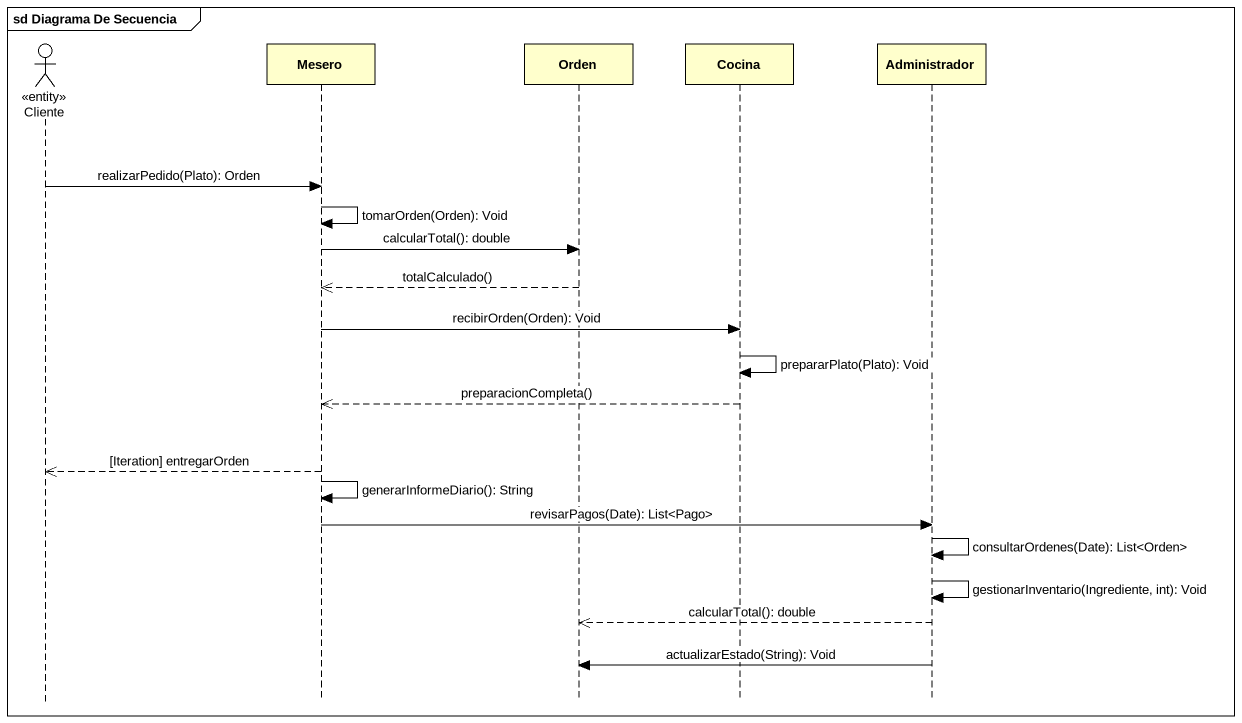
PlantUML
@startuml
mainframe sd Diagrama De Secuencia
hide footbox
actor Cliente <<entity>>
participant Mesero
participant Orden
participant Cocina
participant Administrador

Cliente -> Mesero : realizarPedido(Plato): Orden
Mesero -> Mesero : tomarOrden(Orden): Void
Mesero -> Orden : calcularTotal(): double
Orden -->> Mesero : totalCalculado()
Mesero -> Cocina : recibirOrden(Orden): Void
Cocina -> Cocina : prepararPlato(Plato): Void
Cocina -->> Mesero : preparacionCompleta()
Mesero -->> Cliente : [Iteration] entregarOrden
Mesero -> Mesero : generarInformeDiario(): String
Mesero -> Administrador : revisarPagos(Date): List<Pago>
Administrador -> Administrador : consultarOrdenes(Date): List<Orden>
Administrador -> Administrador : gestionarInventario(Ingrediente, int): Void
Administrador -->> Orden : calcularTotal(): double
Administrador -> Orden : actualizarEstado(String): Void
@enduml
